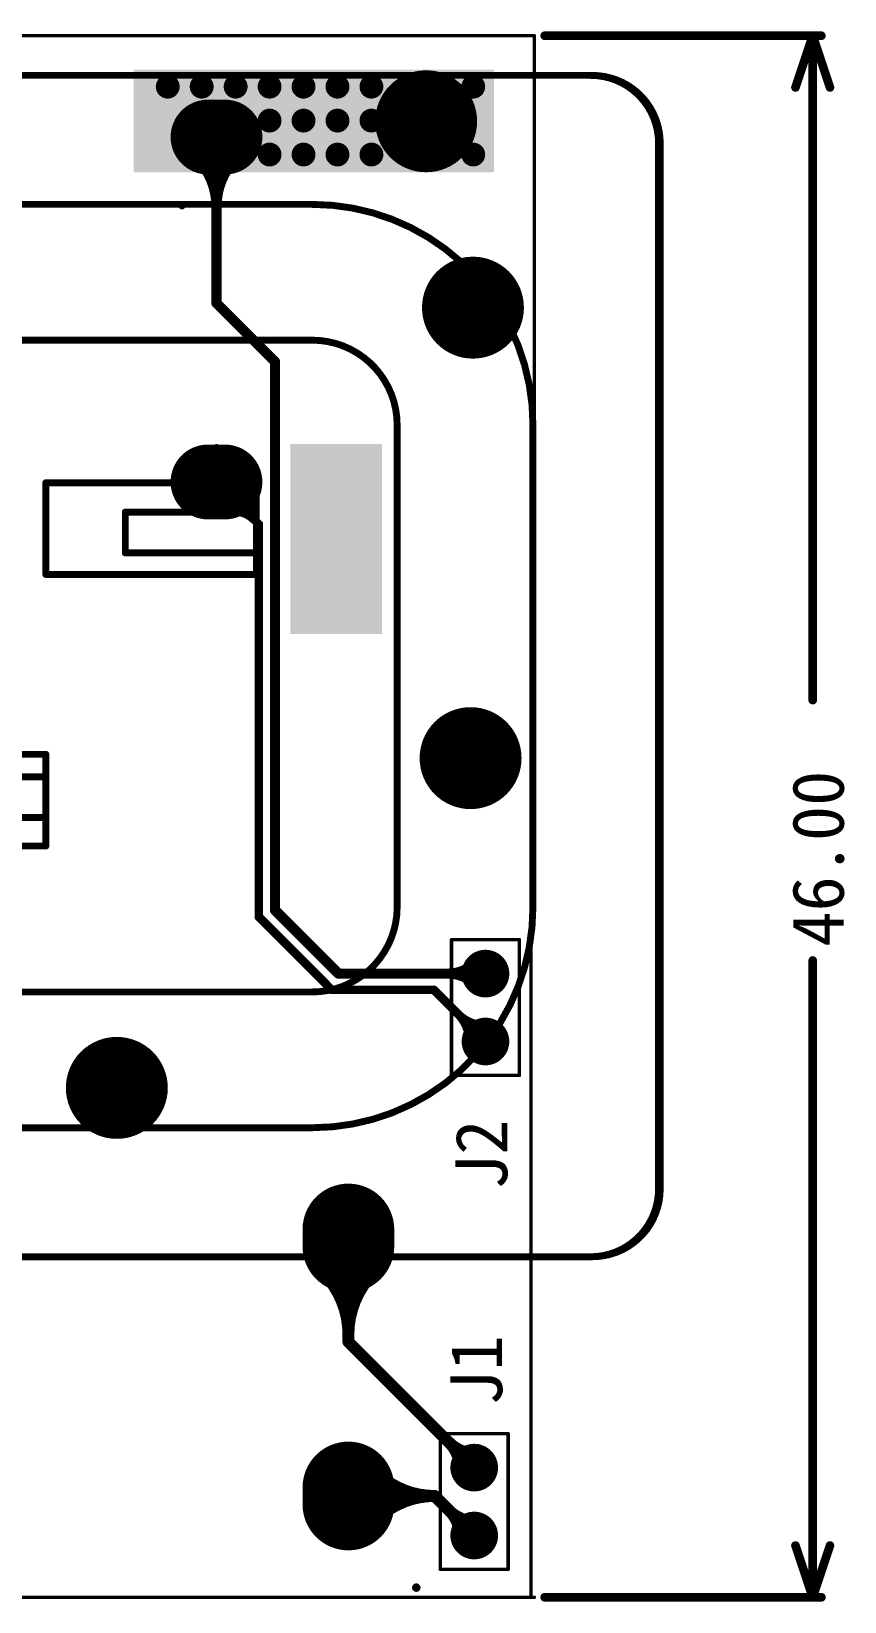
# Model space of a CAD drawing. Header units: inches. Extents: x 32166 to 66782, y 2386 to 7162.
# Drawn here: x 33401.8 to 33593.4, y 3630.7 to 4000.8 of the extents above; entities that cross this region are included whole.
import ezdxf

# ---------------------------------------------------------------- set-up
doc = ezdxf.new("R2010")
doc.units = ezdxf.units.IN
doc.header["$LTSCALE"] = 0.64311
doc.header["$MEASUREMENT"] = 0
doc.layers.get('0').update_dxf_attribs({"linetype": 'CONTINUOUS'})
for name, color, linetype in [('BOTTOMLAYER', 5, 'CONTINUOUS'), ('BOTTOMOVERLAY', 54, 'CONTINUOUS'), ('BOTTOMSOLDER', 6, 'CONTINUOUS'), ('KEEPOUTLAYER', 6, 'CONTINUOUS'), ('MULTILAYER', 9, 'CONTINUOUS'), ('TOPLAYER', 1, 'CONTINUOUS'), ('TOPOVERLAY', 2, 'CONTINUOUS'), ('TOPSOLDER', 216, 'CONTINUOUS')]:
    doc.layers.add(name, color=color, linetype=linetype)
doc.styles.get("Standard").update_dxf_attribs({"font": 'txt', "width": 0.8})

# ---------------------------------------------------------------- blocks, each defined once
blk = doc.blocks.new('C19_4')
at = {"layer": 'BOTTOMLAYER'}
for points in [[(-6.449, 10.605), (-1.049, 10.605), (-6.449, 13.105), (-1.049, 13.105)], [(1.343, -5.795), (7.143, -5.795), (1.343, -3.295), (7.143, -3.295)], [(-6.649, -12.995), (-0.849, -12.995), (-6.649, -10.495), (-0.849, -10.495)]]:
    blk.add_solid(points, dxfattribs=at)
at = {"layer": 'BOTTOMSOLDER'}
for points in [[(-6.551, 10.504), (-0.948, 10.504), (-6.551, 13.207), (-0.948, 13.207)], [(1.242, -5.896), (7.245, -5.896), (1.242, -3.193), (7.245, -3.193)], [(-6.751, -13.096), (-0.748, -13.096), (-6.751, -10.393), (-0.748, -10.393)]]:
    blk.add_solid(points, dxfattribs=at)
at = {"layer": 'KEEPOUTLAYER', "const_width": 0.203}
for points in [[(-1.295, -9.331, -1), (0.432, -7.387)], [(5.125, -11.558, -1), (3.398, -13.502)]]:
    blk.add_lwpolyline(points, format="xyb", dxfattribs=at)
for points in [[(5.125, -11.558), (0.432, -7.387)], [(3.398, -13.502), (-1.295, -9.331)]]:
    blk.add_lwpolyline(points, dxfattribs=at)
at = {"layer": 'KEEPOUTLAYER', "const_width": 0.102}
for points in [[(0.381, -7.387, 1), (0.483, -7.387, 1)], [(0.381, -7.387, 1), (0.483, -7.387, 1)], [(-1.346, -9.331, 1), (-1.244, -9.331, 1)], [(-1.346, -9.331, 1), (-1.244, -9.331, 1)], [(5.074, -11.558, 1), (5.176, -11.558, 1)], [(5.074, -11.558, 1), (5.176, -11.558, 1)], [(3.348, -13.502, 1), (3.449, -13.502, 1)], [(3.348, -13.502, 1), (3.449, -13.502, 1)]]:
    blk.add_lwpolyline(points, format="xyb", close=True, dxfattribs=at)
at = {"layer": 'MULTILAYER'}
for points in [[(-6.449, 10.605), (-1.049, 10.605), (-6.449, 13.105), (-1.049, 13.105)], [(1.343, -5.795), (7.143, -5.795), (1.343, -3.295), (7.143, -3.295)], [(-6.649, -12.995), (-0.849, -12.995), (-6.649, -10.495), (-0.849, -10.495)]]:
    blk.add_solid(points, dxfattribs=at)
at = {"layer": 'TOPLAYER'}
for points in [[(-6.449, 10.605), (-1.049, 10.605), (-6.449, 13.105), (-1.049, 13.105)], [(1.343, -5.795), (7.143, -5.795), (1.343, -3.295), (7.143, -3.295)], [(-6.649, -12.995), (-0.849, -12.995), (-6.649, -10.495), (-0.849, -10.495)]]:
    blk.add_solid(points, dxfattribs=at)
at = {"layer": 'TOPOVERLAY', "const_width": 0.203}
for points in [[(-17.407, 19.405, -0.414214), (-15.407, 21.405)], [(-17.407, 19.355, -0.414214), (-15.407, 21.355)], [(15.393, 21.405, -0.414214), (17.393, 19.405)], [(15.393, 21.355, -0.414214), (17.393, 19.355)], [(-13.607, 11.155, -0.414214), (-7.107, 17.655)], [(7.093, 17.655, -0.414214), (13.593, 11.155)], [(-9.607, 11.155, -0.414214), (-7.107, 13.655)], [(7.093, 13.655, -0.414214), (9.593, 11.155)], [(-1.295, -9.331, -1), (0.432, -7.387)], [(-7.107, -17.645, -0.414214), (-13.607, -11.145)], [(-7.107, -13.645, -0.414214), (-9.607, -11.145)], [(13.593, -11.145, -0.414214), (7.093, -17.645)], [(9.593, -11.145, -0.414214), (7.093, -13.645)], [(5.125, -11.558, -1), (3.398, -13.502)], [(-15.407, -21.345, -0.414214), (-17.407, -19.345)], [(-15.407, -21.395, -0.414214), (-17.407, -19.395)], [(17.393, -19.345, -0.414214), (15.393, -21.345)], [(17.393, -19.395, -0.414214), (15.393, -21.395)]]:
    blk.add_lwpolyline(points, format="xyb", dxfattribs=at)
for points in [[(15.393, 21.405), (-15.407, 21.405)], [(15.393, 21.355), (-15.407, 21.355)], [(-17.407, -19.395), (-17.407, 19.405)], [(17.393, -19.395), (17.393, 19.405)], [(7.093, 17.655), (-7.107, 17.655)], [(7.093, 13.655), (-7.107, 13.655)], [(-13.607, -11.145), (-13.607, 11.155)], [(-9.607, -11.145), (-9.607, 11.155)], [(9.593, -11.145), (9.593, 11.155)], [(13.593, -11.145), (13.593, 11.155)], [(-5.407, 3.305), (-5.407, 9.505)], [(-2.707, 9.505), (-5.407, 9.505)], [(-4.541, 5.647), (-4.541, 9.505)], [(-3.341, 5.647), (-3.341, 9.505)], [(-2.707, 3.305), (-2.707, 9.505)], [(-3.341, 5.647), (-4.541, 5.647)], [(-2.707, 3.305), (-5.407, 3.305)], [(2.593, -4.095), (2.593, 3.305)], [(5.293, 3.305), (2.593, 3.305)], [(3.257, -1.348), (3.257, 3.305)], [(4.457, -1.348), (4.457, 3.305)], [(5.293, -4.095), (5.293, 3.305)], [(4.457, -1.348), (3.257, -1.348)], [(-5.407, -9.495), (-5.407, -3.295)], [(-2.707, -3.295), (-5.407, -3.295)], [(-4.541, -8.358), (-4.541, -3.295)], [(-3.341, -8.358), (-3.341, -3.295)], [(-2.707, -9.495), (-2.707, -3.295)], [(5.293, -4.095), (2.593, -4.095)], [(5.125, -11.558), (0.432, -7.387)], [(-3.341, -8.358), (-4.541, -8.358)], [(3.398, -13.502), (-1.295, -9.331)], [(-2.707, -9.495), (-5.407, -9.495)], [(7.093, -13.645), (-7.107, -13.645)], [(7.093, -17.645), (-7.107, -17.645)], [(15.393, -21.345), (-15.407, -21.345)], [(15.393, -21.395), (-15.407, -21.395)]]:
    blk.add_lwpolyline(points, dxfattribs=at)
at = {"layer": 'TOPOVERLAY', "const_width": 0.102}
for points in [[(-15.458, 21.405, 1), (-15.356, 21.405, 1)], [(-15.458, 21.405, 1), (-15.356, 21.405, 1)], [(-15.458, 21.355, 1), (-15.356, 21.355, 1)], [(-15.458, 21.355, 1), (-15.356, 21.355, 1)], [(15.342, 21.405, 1), (15.444, 21.405, 1)], [(15.342, 21.405, 1), (15.444, 21.405, 1)], [(15.342, 21.355, 1), (15.444, 21.355, 1)], [(15.342, 21.355, 1), (15.444, 21.355, 1)], [(-17.458, 19.405, 1), (-17.356, 19.405, 1)], [(-17.458, 19.405, 1), (-17.356, 19.405, 1)], [(-17.458, 19.355, 1), (-17.356, 19.355, 1)], [(17.342, 19.405, 1), (17.444, 19.405, 1)], [(17.342, 19.405, 1), (17.444, 19.405, 1)], [(17.342, 19.355, 1), (17.444, 19.355, 1)], [(-7.158, 17.655, 1), (-7.056, 17.655, 1)], [(-7.158, 17.655, 1), (-7.056, 17.655, 1)], [(7.042, 17.655, 1), (7.144, 17.655, 1)], [(7.042, 17.655, 1), (7.144, 17.655, 1)], [(-7.158, 13.655, 1), (-7.056, 13.655, 1)], [(-7.158, 13.655, 1), (-7.056, 13.655, 1)], [(7.042, 13.655, 1), (7.144, 13.655, 1)], [(7.042, 13.655, 1), (7.144, 13.655, 1)], [(-13.658, 11.155, 1), (-13.556, 11.155, 1)], [(-13.658, 11.155, 1), (-13.556, 11.155, 1)], [(-9.658, 11.155, 1), (-9.556, 11.155, 1)], [(-9.658, 11.155, 1), (-9.556, 11.155, 1)], [(9.542, 11.155, 1), (9.644, 11.155, 1)], [(9.542, 11.155, 1), (9.644, 11.155, 1)], [(13.542, 11.155, 1), (13.644, 11.155, 1)], [(13.542, 11.155, 1), (13.644, 11.155, 1)], [(-5.458, 9.505, 1), (-5.356, 9.505, 1)], [(-5.458, 9.505, 1), (-5.356, 9.505, 1)], [(-4.592, 9.505, 1), (-4.49, 9.505, 1)], [(-3.392, 9.505, 1), (-3.29, 9.505, 1)], [(-2.758, 9.505, 1), (-2.656, 9.505, 1)], [(-2.758, 9.505, 1), (-2.656, 9.505, 1)], [(-4.592, 5.647, 1), (-4.49, 5.647, 1)], [(-4.592, 5.647, 1), (-4.49, 5.647, 1)], [(-3.392, 5.647, 1), (-3.29, 5.647, 1)], [(-3.392, 5.647, 1), (-3.29, 5.647, 1)], [(-5.458, 3.305, 1), (-5.356, 3.305, 1)], [(-5.458, 3.305, 1), (-5.356, 3.305, 1)], [(-2.758, 3.305, 1), (-2.656, 3.305, 1)], [(-2.758, 3.305, 1), (-2.656, 3.305, 1)], [(2.542, 3.305, 1), (2.644, 3.305, 1)], [(2.542, 3.305, 1), (2.644, 3.305, 1)], [(3.206, 3.305, 1), (3.308, 3.305, 1)], [(4.406, 3.305, 1), (4.508, 3.305, 1)], [(5.242, 3.305, 1), (5.344, 3.305, 1)], [(5.242, 3.305, 1), (5.344, 3.305, 1)], [(3.206, -1.348, 1), (3.308, -1.348, 1)], [(3.206, -1.348, 1), (3.308, -1.348, 1)], [(4.406, -1.348, 1), (4.508, -1.348, 1)], [(4.406, -1.348, 1), (4.508, -1.348, 1)], [(-5.458, -3.295, 1), (-5.356, -3.295, 1)], [(-5.458, -3.295, 1), (-5.356, -3.295, 1)], [(-4.592, -3.295, 1), (-4.49, -3.295, 1)], [(-3.392, -3.295, 1), (-3.29, -3.295, 1)], [(-2.758, -3.295, 1), (-2.656, -3.295, 1)], [(-2.758, -3.295, 1), (-2.656, -3.295, 1)], [(2.542, -4.095, 1), (2.644, -4.095, 1)], [(2.542, -4.095, 1), (2.644, -4.095, 1)], [(5.242, -4.095, 1), (5.344, -4.095, 1)], [(5.242, -4.095, 1), (5.344, -4.095, 1)], [(0.381, -7.387, 1), (0.483, -7.387, 1)], [(0.381, -7.387, 1), (0.483, -7.387, 1)], [(-4.592, -8.358, 1), (-4.49, -8.358, 1)], [(-4.592, -8.358, 1), (-4.49, -8.358, 1)], [(-3.392, -8.358, 1), (-3.29, -8.358, 1)], [(-3.392, -8.358, 1), (-3.29, -8.358, 1)], [(-1.346, -9.331, 1), (-1.244, -9.331, 1)], [(-1.346, -9.331, 1), (-1.244, -9.331, 1)], [(-5.458, -9.495, 1), (-5.356, -9.495, 1)], [(-5.458, -9.495, 1), (-5.356, -9.495, 1)], [(-2.758, -9.495, 1), (-2.656, -9.495, 1)], [(-2.758, -9.495, 1), (-2.656, -9.495, 1)], [(-13.658, -11.145, 1), (-13.556, -11.145, 1)], [(-13.658, -11.145, 1), (-13.556, -11.145, 1)], [(-9.658, -11.145, 1), (-9.556, -11.145, 1)], [(-9.658, -11.145, 1), (-9.556, -11.145, 1)], [(9.542, -11.145, 1), (9.644, -11.145, 1)], [(9.542, -11.145, 1), (9.644, -11.145, 1)], [(13.542, -11.145, 1), (13.644, -11.145, 1)], [(13.542, -11.145, 1), (13.644, -11.145, 1)], [(5.074, -11.558, 1), (5.176, -11.558, 1)], [(5.074, -11.558, 1), (5.176, -11.558, 1)], [(3.348, -13.502, 1), (3.449, -13.502, 1)], [(3.348, -13.502, 1), (3.449, -13.502, 1)], [(-7.158, -13.645, 1), (-7.056, -13.645, 1)], [(-7.158, -13.645, 1), (-7.056, -13.645, 1)], [(7.042, -13.645, 1), (7.144, -13.645, 1)], [(7.042, -13.645, 1), (7.144, -13.645, 1)], [(-7.158, -17.645, 1), (-7.056, -17.645, 1)], [(-7.158, -17.645, 1), (-7.056, -17.645, 1)], [(7.042, -17.645, 1), (7.144, -17.645, 1)], [(7.042, -17.645, 1), (7.144, -17.645, 1)], [(-17.458, -19.345, 1), (-17.356, -19.345, 1)], [(-17.458, -19.395, 1), (-17.356, -19.395, 1)], [(-17.458, -19.395, 1), (-17.356, -19.395, 1)], [(17.342, -19.345, 1), (17.444, -19.345, 1)], [(17.342, -19.395, 1), (17.444, -19.395, 1)], [(17.342, -19.395, 1), (17.444, -19.395, 1)], [(-15.458, -21.345, 1), (-15.356, -21.345, 1)], [(-15.458, -21.345, 1), (-15.356, -21.345, 1)], [(15.342, -21.345, 1), (15.444, -21.345, 1)], [(15.342, -21.345, 1), (15.444, -21.345, 1)], [(-15.458, -21.395, 1), (-15.356, -21.395, 1)], [(-15.458, -21.395, 1), (-15.356, -21.395, 1)], [(15.342, -21.395, 1), (15.444, -21.395, 1)], [(15.342, -21.395, 1), (15.444, -21.395, 1)]]:
    blk.add_lwpolyline(points, format="xyb", close=True, dxfattribs=at)
at = {"layer": 'TOPSOLDER'}
for points in [[(-6.551, 10.504), (-0.948, 10.504), (-6.551, 13.207), (-0.948, 13.207)], [(1.242, -5.896), (7.245, -5.896), (1.242, -3.193), (7.245, -3.193)], [(-6.751, -13.096), (-0.748, -13.096), (-6.751, -10.393), (-0.748, -10.393)]]:
    blk.add_solid(points, dxfattribs=at)
blk = doc.blocks.new('2_0_2_5')
at = {"layer": 'BOTTOMLAYER', "const_width": 0.6}
for points in [[(-0.3, 1, 1), (0.3, 1, 1)], [(-0.3, -1, 1), (0.3, -1, 1)]]:
    blk.add_lwpolyline(points, format="xyb", close=True, dxfattribs=at)
at = {"layer": 'BOTTOMSOLDER', "const_width": 0.702}
for points in [[(-0.351, 1, 1), (0.351, 1, 1)], [(-0.351, -1, 1), (0.351, -1, 1)]]:
    blk.add_lwpolyline(points, format="xyb", close=True, dxfattribs=at)
at = {"layer": 'MULTILAYER', "const_width": 0.6}
for points in [[(-0.3, 1, 1), (0.3, 1, 1)], [(-0.3, -1, 1), (0.3, -1, 1)]]:
    blk.add_lwpolyline(points, format="xyb", close=True, dxfattribs=at)
at = {"layer": 'TOPLAYER', "const_width": 0.6}
for points in [[(-0.3, 1, 1), (0.3, 1, 1)], [(-0.3, -1, 1), (0.3, -1, 1)]]:
    blk.add_lwpolyline(points, format="xyb", close=True, dxfattribs=at)
at = {"layer": 'TOPOVERLAY', "const_width": 0.1}
for points in [[(-1, -2), (-1, 2)], [(-1, 2), (1, 2)], [(1, -2), (1, 2)], [(-1, -2), (1, -2)]]:
    blk.add_lwpolyline(points, dxfattribs=at)
at = {"layer": 'TOPOVERLAY', "const_width": 0.05}
for points in [[(-1.025, 2, 1), (-0.975, 2, 1)], [(-1.025, 2, 1), (-0.975, 2, 1)], [(0.975, 2, 1), (1.025, 2, 1)], [(0.975, 2, 1), (1.025, 2, 1)], [(-1.025, -2, 1), (-0.975, -2, 1)], [(-1.025, -2, 1), (-0.975, -2, 1)], [(0.975, -2, 1), (1.025, -2, 1)], [(0.975, -2, 1), (1.025, -2, 1)]]:
    blk.add_lwpolyline(points, format="xyb", close=True, dxfattribs=at)
at = {"layer": 'TOPSOLDER', "const_width": 0.702}
for points in [[(-0.351, 1, 1), (0.351, 1, 1)], [(-0.351, -1, 1), (0.351, -1, 1)]]:
    blk.add_lwpolyline(points, format="xyb", close=True, dxfattribs=at)
blk = doc.blocks.new('2_0_2_6')
at = {"layer": 'BOTTOMLAYER', "const_width": 0.6}
for points in [[(-0.3, 1, 1), (0.3, 1, 1)], [(-0.3, -1, 1), (0.3, -1, 1)]]:
    blk.add_lwpolyline(points, format="xyb", close=True, dxfattribs=at)
at = {"layer": 'BOTTOMSOLDER', "const_width": 0.702}
for points in [[(-0.351, 1, 1), (0.351, 1, 1)], [(-0.351, -1, 1), (0.351, -1, 1)]]:
    blk.add_lwpolyline(points, format="xyb", close=True, dxfattribs=at)
at = {"layer": 'MULTILAYER', "const_width": 0.6}
for points in [[(-0.3, 1, 1), (0.3, 1, 1)], [(-0.3, -1, 1), (0.3, -1, 1)]]:
    blk.add_lwpolyline(points, format="xyb", close=True, dxfattribs=at)
at = {"layer": 'TOPLAYER', "const_width": 0.6}
for points in [[(-0.3, 1, 1), (0.3, 1, 1)], [(-0.3, -1, 1), (0.3, -1, 1)]]:
    blk.add_lwpolyline(points, format="xyb", close=True, dxfattribs=at)
at = {"layer": 'TOPOVERLAY', "const_width": 0.1}
for points in [[(-1, -2), (-1, 2)], [(-1, 2), (1, 2)], [(1, -2), (1, 2)], [(-1, -2), (1, -2)]]:
    blk.add_lwpolyline(points, dxfattribs=at)
at = {"layer": 'TOPOVERLAY', "const_width": 0.05}
for points in [[(-1.025, 2, 1), (-0.975, 2, 1)], [(-1.025, 2, 1), (-0.975, 2, 1)], [(0.975, 2, 1), (1.025, 2, 1)], [(0.975, 2, 1), (1.025, 2, 1)], [(-1.025, -2, 1), (-0.975, -2, 1)], [(-1.025, -2, 1), (-0.975, -2, 1)], [(0.975, -2, 1), (1.025, -2, 1)], [(0.975, -2, 1), (1.025, -2, 1)]]:
    blk.add_lwpolyline(points, format="xyb", close=True, dxfattribs=at)
at = {"layer": 'TOPSOLDER', "const_width": 0.702}
for points in [[(-0.351, 1, 1), (0.351, 1, 1)], [(-0.351, -1, 1), (0.351, -1, 1)]]:
    blk.add_lwpolyline(points, format="xyb", close=True, dxfattribs=at)

msp = doc.modelspace()

# ---------------------------------------------------------------- linework, layer by layer
at = {"layer": 'BOTTOMLAYER'}
for points, const_width in [([(33447.41, 3975.86), (33443.41, 3975.86)], 16), ([(33444.21, 3970.02), (33446.61, 3970.02)], 4), ([(33447.41, 3894.58), (33443.41, 3894.58)], 16), ([(33476.5, 3714.42), (33476.5, 3718.42)], 20), ([(33476.5, 3653.62), (33476.5, 3657.62)], 20)]:
    msp.add_lwpolyline(points, dxfattribs=dict(at, const_width=const_width))
for points, const_width in [([(33443.41, 3979.86, 1), (33443.41, 3971.86, 1)], 8), ([(33447.41, 3979.86, 1), (33447.41, 3971.86, 1)], 8), ([(33444.21, 3971.02, 1), (33444.21, 3969.02, 1)], 2), ([(33446.61, 3971.02, 1), (33446.61, 3969.02, 1)], 2), ([(33443.41, 3898.58, 1), (33443.41, 3890.58, 1)], 8), ([(33447.41, 3898.58, 1), (33447.41, 3890.58, 1)], 8), ([(33476.5, 3723.42, 1), (33476.5, 3713.42, 1)], 10), ([(33476.5, 3719.42, 1), (33476.5, 3709.42, 1)], 10), ([(33476.5, 3662.62, 1), (33476.5, 3652.62, 1)], 10), ([(33476.5, 3658.62, 1), (33476.5, 3648.62, 1)], 10)]:
    msp.add_lwpolyline(points, format="xyb", close=True, dxfattribs=dict(at, const_width=const_width))
at = {"layer": 'BOTTOMOVERLAY', "const_width": 1.6}
msp.add_lwpolyline([(33445.41, 3959.6), (33445.41, 3967.73)], dxfattribs=at)
at = {"layer": 'BOTTOMOVERLAY'}
for points, const_width in [([(33445.41, 3968.13, 1), (33445.41, 3967.33, 1)], 0.8), ([(33437.28, 3960, 1), (33437.28, 3959.2, 1)], 0.8), ([(33437.28, 3960, 1), (33437.28, 3959.2, 1)], 0.8), ([(33445.41, 3960, 1), (33445.41, 3959.2, 1)], 0.8), ([(33445.41, 3903.11, 1), (33445.41, 3902.31, 1)], 0.8), ([(33492.5, 3634.52, 1), (33492.5, 3633.52, 1)], 1), ([(33492.5, 3634.52, 1), (33492.5, 3633.52, 1)], 1)]:
    msp.add_lwpolyline(points, format="xyb", close=True, dxfattribs=dict(at, const_width=const_width))
at = {"layer": 'BOTTOMSOLDER'}
for points, const_width in [([(33444.21, 3970.02), (33446.61, 3970.02)], 5.63), ([(33476.5, 3714.42), (33476.5, 3718.42)], 21.63), ([(33476.5, 3653.62), (33476.5, 3657.62)], 21.63)]:
    msp.add_lwpolyline(points, dxfattribs=dict(at, const_width=const_width))
for points, const_width in [([(33444.21, 3971.43, 1), (33444.21, 3968.61, 1)], 2.81), ([(33446.61, 3971.43, 1), (33446.61, 3968.61, 1)], 2.81), ([(33476.5, 3723.82, 1), (33476.5, 3713.01, 1)], 10.81), ([(33476.5, 3719.82, 1), (33476.5, 3709.01, 1)], 10.81), ([(33476.5, 3663.02, 1), (33476.5, 3652.21, 1)], 10.81), ([(33476.5, 3659.02, 1), (33476.5, 3648.21, 1)], 10.81)]:
    msp.add_lwpolyline(points, format="xyb", close=True, dxfattribs=dict(at, const_width=const_width))
at = {"layer": 'KEEPOUTLAYER', "const_width": 0.8}
for points in [[(33238.73, 3999.74), (33520.33, 3999.74)], [(33520.33, 3887.1), (33520.33, 3999.74)], [(33519.53, 3631.74), (33519.53, 3887.1)], [(33238.73, 3631.74), (33520.33, 3631.74)]]:
    msp.add_lwpolyline(points, dxfattribs=at)
at = {"layer": 'KEEPOUTLAYER', "const_width": 0.4}
for points in [[(33520.13, 3999.74, 1), (33520.53, 3999.74, 1)], [(33520.13, 3999.74, 1), (33520.53, 3999.74, 1)], [(33519.33, 3887.1, 1), (33519.73, 3887.1, 1)], [(33520.13, 3887.1, 1), (33520.53, 3887.1, 1)], [(33519.33, 3631.74, 1), (33519.73, 3631.74, 1)], [(33520.13, 3631.74, 1), (33520.53, 3631.74, 1)]]:
    msp.add_lwpolyline(points, format="xyb", close=True, dxfattribs=at)
at = {"layer": 'MULTILAYER'}
for points, const_width in [([(33432.93, 3987.74, 1), (33434.93, 3987.74, 1)], 2), ([(33440.93, 3987.74, 1), (33442.93, 3987.74, 1)], 2), ([(33448.93, 3987.74, 1), (33450.93, 3987.74, 1)], 2), ([(33456.93, 3987.74, 1), (33458.93, 3987.74, 1)], 2), ([(33464.93, 3987.74, 1), (33466.93, 3987.74, 1)], 2), ([(33472.93, 3987.74, 1), (33474.93, 3987.74, 1)], 2), ([(33480.93, 3987.74, 1), (33482.93, 3987.74, 1)], 2), ([(33489.22, 3979.58, 1), (33500.42, 3979.58, 1)], 11.2), ([(33504.93, 3987.74, 1), (33506.93, 3987.74, 1)], 2), ([(33443.41, 3979.86, 1), (33443.41, 3971.86, 1)], 8), ([(33447.41, 3979.86, 1), (33447.41, 3971.86, 1)], 8), ([(33456.93, 3979.74, 1), (33458.93, 3979.74, 1)], 2), ([(33464.93, 3979.74, 1), (33466.93, 3979.74, 1)], 2), ([(33472.93, 3979.74, 1), (33474.93, 3979.74, 1)], 2), ([(33480.93, 3979.74, 1), (33482.93, 3979.74, 1)], 2), ([(33444.21, 3971.02, 1), (33444.21, 3969.02, 1)], 2), ([(33446.61, 3971.02, 1), (33446.61, 3969.02, 1)], 2), ([(33456.93, 3971.74, 1), (33458.93, 3971.74, 1)], 2), ([(33464.93, 3971.74, 1), (33466.93, 3971.74, 1)], 2), ([(33472.93, 3971.74, 1), (33474.93, 3971.74, 1)], 2), ([(33480.93, 3971.74, 1), (33482.93, 3971.74, 1)], 2), ([(33504.93, 3971.74, 1), (33506.93, 3971.74, 1)], 2), ([(33500.26, 3935.66, 1), (33511.46, 3935.66, 1)], 11.2), ([(33443.41, 3898.58, 1), (33443.41, 3890.58, 1)], 8), ([(33447.41, 3898.58, 1), (33447.41, 3890.58, 1)], 8), ([(33499.7, 3829.5, 1), (33510.9, 3829.5, 1)], 11.2), ([(33416.33, 3751.79, 1), (33427.53, 3751.79, 1)], 11.2), ([(33476.5, 3723.42, 1), (33476.5, 3713.42, 1)], 10), ([(33476.5, 3719.42, 1), (33476.5, 3709.42, 1)], 10), ([(33476.5, 3662.62, 1), (33476.5, 3652.62, 1)], 10), ([(33476.5, 3658.62, 1), (33476.5, 3648.62, 1)], 10)]:
    msp.add_lwpolyline(points, format="xyb", close=True, dxfattribs=dict(at, const_width=const_width))
for points, const_width in [([(33447.41, 3975.86), (33443.41, 3975.86)], 16), ([(33444.21, 3970.02), (33446.61, 3970.02)], 4), ([(33447.41, 3894.58), (33443.41, 3894.58)], 16), ([(33476.5, 3714.42), (33476.5, 3718.42)], 20), ([(33476.5, 3653.62), (33476.5, 3657.62)], 20)]:
    msp.add_lwpolyline(points, dxfattribs=dict(at, const_width=const_width))
at = {"layer": 'TOPLAYER'}
for points, const_width in [([(33432.93, 3987.74, 1), (33434.93, 3987.74, 1)], 2), ([(33440.93, 3987.74, 1), (33442.93, 3987.74, 1)], 2), ([(33448.93, 3987.74, 1), (33450.93, 3987.74, 1)], 2), ([(33456.93, 3987.74, 1), (33458.93, 3987.74, 1)], 2), ([(33464.93, 3987.74, 1), (33466.93, 3987.74, 1)], 2), ([(33472.93, 3987.74, 1), (33474.93, 3987.74, 1)], 2), ([(33480.93, 3987.74, 1), (33482.93, 3987.74, 1)], 2), ([(33489.22, 3979.58, 1), (33500.42, 3979.58, 1)], 11.2), ([(33504.93, 3987.74, 1), (33506.93, 3987.74, 1)], 2), ([(33443.41, 3979.86, 1), (33443.41, 3971.86, 1)], 8), ([(33447.41, 3979.86, 1), (33447.41, 3971.86, 1)], 8), ([(33456.93, 3979.74, 1), (33458.93, 3979.74, 1)], 2), ([(33464.93, 3979.74, 1), (33466.93, 3979.74, 1)], 2), ([(33472.93, 3979.74, 1), (33474.93, 3979.74, 1)], 2), ([(33480.93, 3979.74, 1), (33482.93, 3979.74, 1)], 2), ([(33440, 3971.05, 1), (33441.2, 3971.05, 1)], 1.2), ([(33441.7, 3972.75, 1), (33442.9, 3972.75, 1)], 1.2), ([(33444.21, 3971.02, 1), (33444.21, 3969.02, 1)], 2), ([(33444.81, 3970.02, 1), (33446.01, 3970.02, 1)], 1.2), ([(33446.61, 3971.02, 1), (33446.61, 3969.02, 1)], 2), ([(33447.92, 3972.75, 1), (33449.12, 3972.75, 1)], 1.2), ([(33449.62, 3971.05, 1), (33450.82, 3971.05, 1)], 1.2), ([(33456.93, 3971.74, 1), (33458.93, 3971.74, 1)], 2), ([(33464.93, 3971.74, 1), (33466.93, 3971.74, 1)], 2), ([(33472.93, 3971.74, 1), (33474.93, 3971.74, 1)], 2), ([(33480.93, 3971.74, 1), (33482.93, 3971.74, 1)], 2), ([(33504.93, 3971.74, 1), (33506.93, 3971.74, 1)], 2), ([(33444.81, 3965.24, 1), (33446.01, 3965.24, 1)], 1.2), ([(33444.81, 3965.24, 1), (33446.01, 3965.24, 1)], 1.2), ([(33444.81, 3959.44, 1), (33446.01, 3959.44, 1)], 1.2), ([(33444.81, 3959.44, 1), (33446.01, 3959.44, 1)], 1.2), ([(33500.26, 3935.66, 1), (33511.46, 3935.66, 1)], 11.2), ([(33444.81, 3936.71, 1), (33446.01, 3936.71, 1)], 1.2), ([(33444.81, 3936.71, 1), (33446.01, 3936.71, 1)], 1.2), ([(33458.6, 3922.92, 1), (33459.8, 3922.92, 1)], 1.2), ([(33458.6, 3922.92, 1), (33459.8, 3922.92, 1)], 1.2), ([(33443.41, 3898.58, 1), (33443.41, 3890.58, 1)], 8), ([(33447.41, 3898.58, 1), (33447.41, 3890.58, 1)], 8), ([(33444.9, 3894.58, 1), (33445.92, 3894.58, 1)], 1.02), ([(33451.26, 3892.23, 1), (33452.28, 3892.23, 1)], 1.02), ([(33453.05, 3891.26, 1), (33454.07, 3891.26, 1)], 1.02), ([(33447.82, 3887.66, 1), (33448.84, 3887.66, 1)], 1.02), ([(33451.95, 3887.53, 1), (33452.97, 3887.53, 1)], 1.02), ([(33453.88, 3885.6, 1), (33454.9, 3885.6, 1)], 1.02), ([(33453.88, 3885.6, 1), (33454.9, 3885.6, 1)], 1.02), ([(33454.88, 3884.6, 1), (33455.9, 3884.6, 1)], 1.02), ([(33454.88, 3884.6, 1), (33455.9, 3884.6, 1)], 1.02), ([(33499.7, 3829.5, 1), (33510.9, 3829.5, 1)], 11.2), ([(33454.88, 3792.09, 1), (33455.9, 3792.09, 1)], 1.02), ([(33454.88, 3792.09, 1), (33455.9, 3792.09, 1)], 1.02), ([(33458.6, 3793.67, 1), (33459.8, 3793.67, 1)], 1.2), ([(33458.6, 3793.67, 1), (33459.8, 3793.67, 1)], 1.2), ([(33505.66, 3781.27, 1), (33506.86, 3781.27, 1)], 1.2), ([(33473.55, 3778.72, 1), (33474.75, 3778.72, 1)], 1.2), ([(33473.55, 3778.72, 1), (33474.75, 3778.72, 1)], 1.2), ([(33499.51, 3778.72, 1), (33500.71, 3778.72, 1)], 1.2), ([(33499.51, 3778.72, 1), (33500.71, 3778.72, 1)], 1.2), ([(33508.2, 3778.72, 1), (33509.4, 3778.72, 1)], 1.2), ([(33472.06, 3774.9, 1), (33473.08, 3774.9, 1)], 1.02), ([(33472.06, 3774.9, 1), (33473.08, 3774.9, 1)], 1.02), ([(33496.11, 3774.9, 1), (33497.13, 3774.9, 1)], 1.02), ([(33496.11, 3774.9, 1), (33497.13, 3774.9, 1)], 1.02), ([(33505.66, 3776.18, 1), (33506.86, 3776.18, 1)], 1.2), ([(33501.83, 3769.18, 1), (33502.85, 3769.18, 1)], 1.02), ([(33501.83, 3769.18, 1), (33502.85, 3769.18, 1)], 1.02), ([(33508.29, 3766.5, 1), (33509.31, 3766.5, 1)], 1.02), ([(33504.51, 3762.72, 1), (33505.53, 3762.72, 1)], 1.02), ([(33508.29, 3762.72, 1), (33509.31, 3762.72, 1)], 1.02), ([(33416.33, 3751.79, 1), (33427.53, 3751.79, 1)], 11.2), ([(33476.5, 3723.42, 1), (33476.5, 3713.42, 1)], 10), ([(33476.5, 3719.42, 1), (33476.5, 3709.42, 1)], 10), ([(33475.8, 3716.42, 1), (33477.2, 3716.42, 1)], 1.4), ([(33471.7, 3710.32, 1), (33473.1, 3710.32, 1)], 1.4), ([(33479.9, 3710.32, 1), (33481.3, 3710.32, 1)], 1.4), ([(33469.72, 3708.34, 1), (33471.12, 3708.34, 1)], 1.4), ([(33481.88, 3708.34, 1), (33483.28, 3708.34, 1)], 1.4), ([(33475.8, 3700.41, 1), (33477.2, 3700.41, 1)], 1.4), ([(33475.8, 3700.41, 1), (33477.2, 3700.41, 1)], 1.4), ([(33475.8, 3693.65, 1), (33477.2, 3693.65, 1)], 1.4), ([(33475.8, 3693.65, 1), (33477.2, 3693.65, 1)], 1.4), ([(33475.8, 3691.95, 1), (33477.2, 3691.95, 1)], 1.4), ([(33475.8, 3691.95, 1), (33477.2, 3691.95, 1)], 1.4), ([(33476.5, 3662.62, 1), (33476.5, 3652.62, 1)], 10), ([(33499.65, 3668.11, 1), (33501.05, 3668.11, 1)], 1.4), ([(33499.65, 3668.11, 1), (33501.05, 3668.11, 1)], 1.4), ([(33505.45, 3665.7, 1), (33506.85, 3665.7, 1)], 1.4), ([(33476.5, 3658.62, 1), (33476.5, 3648.62, 1)], 10), ([(33502.05, 3662.3, 1), (33503.45, 3662.3, 1)], 1.4), ([(33505.45, 3662.3, 1), (33506.85, 3662.3, 1)], 1.4), ([(33479.96, 3659.66, 1), (33481.36, 3659.66, 1)], 1.4), ([(33481.97, 3661.61, 1), (33483.37, 3661.61, 1)], 1.4), ([(33475.8, 3655.62, 1), (33477.2, 3655.62, 1)], 1.4), ([(33489.52, 3655.62, 1), (33490.92, 3655.62, 1)], 1.4), ([(33489.52, 3655.62, 1), (33490.92, 3655.62, 1)], 1.4), ([(33496.14, 3655.62, 1), (33497.54, 3655.62, 1)], 1.4), ([(33496.14, 3655.62, 1), (33497.54, 3655.62, 1)], 1.4), ([(33496.14, 3655.62, 1), (33497.54, 3655.62, 1)], 1.4), ([(33496.14, 3655.62, 1), (33497.54, 3655.62, 1)], 1.4), ([(33479.96, 3651.58, 1), (33481.36, 3651.58, 1)], 1.4), ([(33499.65, 3652.11, 1), (33501.05, 3652.11, 1)], 1.4), ([(33499.65, 3652.11, 1), (33501.05, 3652.11, 1)], 1.4), ([(33481.97, 3649.63, 1), (33483.37, 3649.63, 1)], 1.4), ([(33505.45, 3649.7, 1), (33506.85, 3649.7, 1)], 1.4), ([(33502.05, 3646.3, 1), (33503.45, 3646.3, 1)], 1.4), ([(33505.45, 3646.3, 1), (33506.85, 3646.3, 1)], 1.4)]:
    msp.add_lwpolyline(points, format="xyb", close=True, dxfattribs=dict(at, const_width=const_width))
for points, const_width in [([(33447.41, 3975.86), (33443.41, 3975.86)], 16), ([(33444.21, 3970.02), (33446.61, 3970.02)], 4), ([(33445.41, 3936.71), (33445.41, 3970.02)], 2.4), ([(33445.41, 3936.71), (33459.2, 3922.92)], 2.4), ([(33459.2, 3793.67), (33459.2, 3922.92)], 2.4), ([(33447.41, 3894.58), (33443.41, 3894.58)], 16), ([(33445.41, 3894.58), (33455.39, 3884.6)], 2.03), ([(33455.39, 3792.09), (33455.39, 3884.6)], 2.03), ([(33455.39, 3792.09), (33472.57, 3774.9)], 2.03), ([(33459.2, 3793.67), (33474.15, 3778.72)], 2.4), ([(33474.15, 3778.72), (33508.8, 3778.72)], 2.4), ([(33472.57, 3774.9), (33496.62, 3774.9)], 2.03), ([(33496.62, 3774.9), (33508.8, 3762.72)], 2.03), ([(33476.5, 3714.42), (33476.5, 3718.42)], 20), ([(33476.5, 3691.95), (33476.5, 3716.42)], 2.8), ([(33476.5, 3691.95), (33506.15, 3662.3)], 2.8), ([(33476.5, 3653.62), (33476.5, 3657.62)], 20), ([(33476.5, 3655.62), (33496.84, 3655.62)], 2.8), ([(33496.84, 3655.62), (33506.15, 3646.3)], 2.8)]:
    msp.add_lwpolyline(points, dxfattribs=dict(at, const_width=const_width))
for points, const_width in [([(33440.6, 3971.05, -0.198912), (33445.41, 3959.44)], 2.4), ([(33442.3, 3972.75, -0.198912), (33445.41, 3965.24)], 2.4), ([(33445.41, 3965.24, -0.198912), (33448.52, 3972.75)], 2.4), ([(33445.41, 3959.44, -0.198912), (33450.22, 3971.05)], 2.4), ([(33452.46, 3887.53, -0.331396), (33451.77, 3892.23)], 2.03), ([(33454.39, 3885.6, -0.331396), (33453.56, 3891.26)], 2.03), ([(33448.33, 3887.66, -0.233448), (33454.39, 3885.6)], 2.03), ([(33506.26, 3781.27, -0.198912), (33500.11, 3778.72)], 2.4), ([(33500.11, 3778.72, -0.198912), (33506.26, 3776.18)], 2.4), ([(33502.34, 3769.18, -0.198912), (33505.02, 3762.72)], 2.03), ([(33508.8, 3766.5, -0.198912), (33502.34, 3769.18)], 2.03), ([(33472.4, 3710.32, -0.198912), (33476.5, 3700.41)], 2.8), ([(33476.5, 3700.41, -0.198912), (33480.6, 3710.32)], 2.8), ([(33470.42, 3708.34, -0.198912), (33476.5, 3693.65)], 2.8), ([(33476.5, 3693.65, -0.198912), (33482.58, 3708.34)], 2.8), ([(33506.15, 3665.7, -0.198912), (33500.35, 3668.11)], 2.8), ([(33500.35, 3668.11, -0.198912), (33502.75, 3662.3)], 2.8), ([(33490.22, 3655.62, -0.202766), (33480.66, 3659.66)], 2.8), ([(33496.84, 3655.62, -0.202766), (33482.67, 3661.61)], 2.8), ([(33480.66, 3651.58, -0.202766), (33490.22, 3655.62)], 2.8), ([(33482.67, 3649.63, -0.202766), (33496.84, 3655.62)], 2.8), ([(33506.15, 3649.7, -0.198912), (33500.35, 3652.11)], 2.8), ([(33500.35, 3652.11, -0.198912), (33502.75, 3646.3)], 2.8)]:
    msp.add_lwpolyline(points, format="xyb", dxfattribs=dict(at, const_width=const_width))
msp.add_solid([(33425.93, 3967.56), (33510.4, 3967.56), (33425.93, 3991.72), (33510.4, 3991.72)], dxfattribs=at)
at = {"layer": 'TOPOVERLAY', "const_width": 2.03}
for points in [[(33522.76, 3999.74), (33587.96, 3999.74)], [(33581.86, 3987.55), (33585.93, 3999.74)], [(33585.93, 3843.17), (33585.93, 3999.74)], [(33585.93, 3999.74), (33589.99, 3987.55)], [(33585.93, 3631.74), (33585.93, 3781.82)], [(33581.86, 3643.94), (33585.93, 3631.74)], [(33585.93, 3631.74), (33589.99, 3643.94)], [(33522.76, 3631.74), (33587.96, 3631.74)]]:
    msp.add_lwpolyline(points, dxfattribs=at)
at = {"layer": 'TOPOVERLAY', "const_width": 1.02}
for points in [[(33522.25, 3999.74, 1), (33523.27, 3999.74, 1)], [(33585.42, 3999.74, 1), (33586.43, 3999.74, 1)], [(33585.42, 3999.74, 1), (33586.43, 3999.74, 1)], [(33585.42, 3999.74, 1), (33586.43, 3999.74, 1)], [(33587.45, 3999.74, 1), (33588.47, 3999.74, 1)], [(33581.35, 3987.55, 1), (33582.37, 3987.55, 1)], [(33589.48, 3987.55, 1), (33590.5, 3987.55, 1)], [(33585.42, 3843.17, 1), (33586.43, 3843.17, 1)], [(33585.42, 3781.82, 1), (33586.43, 3781.82, 1)], [(33581.35, 3643.94, 1), (33582.37, 3643.94, 1)], [(33589.48, 3643.94, 1), (33590.5, 3643.94, 1)], [(33522.25, 3631.74, 1), (33523.27, 3631.74, 1)], [(33585.42, 3631.74, 1), (33586.43, 3631.74, 1)], [(33585.42, 3631.74, 1), (33586.43, 3631.74, 1)], [(33585.42, 3631.74, 1), (33586.43, 3631.74, 1)], [(33587.45, 3631.74, 1), (33588.47, 3631.74, 1)]]:
    msp.add_lwpolyline(points, format="xyb", close=True, dxfattribs=at)
at = {"layer": 'TOPSOLDER'}
for points, const_width in [([(33432.52, 3987.74, 1), (33435.33, 3987.74, 1)], 2.81), ([(33440.52, 3987.74, 1), (33443.33, 3987.74, 1)], 2.81), ([(33448.52, 3987.74, 1), (33451.33, 3987.74, 1)], 2.81), ([(33456.52, 3987.74, 1), (33459.33, 3987.74, 1)], 2.81), ([(33464.52, 3987.74, 1), (33467.33, 3987.74, 1)], 2.81), ([(33472.52, 3987.74, 1), (33475.33, 3987.74, 1)], 2.81), ([(33480.52, 3987.74, 1), (33483.33, 3987.74, 1)], 2.81), ([(33488.81, 3979.58, 1), (33500.82, 3979.58, 1)], 12.01), ([(33504.52, 3987.74, 1), (33507.33, 3987.74, 1)], 2.81), ([(33443.41, 3980.27, 1), (33443.41, 3971.45, 1)], 8.81), ([(33447.41, 3980.27, 1), (33447.41, 3971.45, 1)], 8.81), ([(33456.52, 3979.74, 1), (33459.33, 3979.74, 1)], 2.81), ([(33464.52, 3979.74, 1), (33467.33, 3979.74, 1)], 2.81), ([(33472.52, 3979.74, 1), (33475.33, 3979.74, 1)], 2.81), ([(33480.52, 3979.74, 1), (33483.33, 3979.74, 1)], 2.81), ([(33456.52, 3971.74, 1), (33459.33, 3971.74, 1)], 2.81), ([(33464.52, 3971.74, 1), (33467.33, 3971.74, 1)], 2.81), ([(33472.52, 3971.74, 1), (33475.33, 3971.74, 1)], 2.81), ([(33480.52, 3971.74, 1), (33483.33, 3971.74, 1)], 2.81), ([(33504.52, 3971.74, 1), (33507.33, 3971.74, 1)], 2.81), ([(33444.21, 3971.43, 1), (33444.21, 3968.61, 1)], 2.81), ([(33446.61, 3971.43, 1), (33446.61, 3968.61, 1)], 2.81), ([(33499.85, 3935.66, 1), (33511.86, 3935.66, 1)], 12.01), ([(33443.41, 3898.99, 1), (33443.41, 3890.17, 1)], 8.81), ([(33447.41, 3898.99, 1), (33447.41, 3890.17, 1)], 8.81), ([(33499.29, 3829.5, 1), (33511.3, 3829.5, 1)], 12.01), ([(33415.92, 3751.79, 1), (33427.93, 3751.79, 1)], 12.01), ([(33476.5, 3723.82, 1), (33476.5, 3713.01, 1)], 10.81), ([(33476.5, 3719.82, 1), (33476.5, 3709.01, 1)], 10.81), ([(33476.5, 3663.02, 1), (33476.5, 3652.21, 1)], 10.81), ([(33476.5, 3659.02, 1), (33476.5, 3648.21, 1)], 10.81)]:
    msp.add_lwpolyline(points, format="xyb", close=True, dxfattribs=dict(at, const_width=const_width))
for points, const_width in [([(33447.41, 3975.86), (33443.41, 3975.86)], 17.63), ([(33444.21, 3970.02), (33446.61, 3970.02)], 5.63), ([(33447.41, 3894.58), (33443.41, 3894.58)], 17.63), ([(33476.5, 3714.42), (33476.5, 3718.42)], 21.63), ([(33476.5, 3653.62), (33476.5, 3657.62)], 21.63)]:
    msp.add_lwpolyline(points, dxfattribs=dict(at, const_width=const_width))
msp.add_solid([(33425.93, 3967.66), (33510.82, 3967.66), (33425.93, 3991.74), (33510.82, 3991.74)], dxfattribs=at)

# ---------------------------------------------------------------- block references
at = {"xscale": 8, "yscale": 8, "zscale": 8, "rotation": 270}
msp.add_blockref('C19_4', (33378.75, 3851.14), dxfattribs=at)
at = {"xscale": 8, "yscale": 8, "zscale": 8}
for name, p in [('2_0_2_6', (33508.8, 3770.72)), ('2_0_2_5', (33506.15, 3654.3))]:
    msp.add_blockref(name, p, dxfattribs=at)

# ---------------------------------------------------------------- texts
at = {"layer": 'TOPOVERLAY'}
for s, p in [('46.00', (33593.24, 3785.07)), ('J2', (33513.93, 3727.74)), ('J1', (33512.73, 3676.86))]:
    msp.add_text(s, height=12.192, rotation=90, dxfattribs=at).set_placement(p)

doc.saveas('drawing.dxf')
